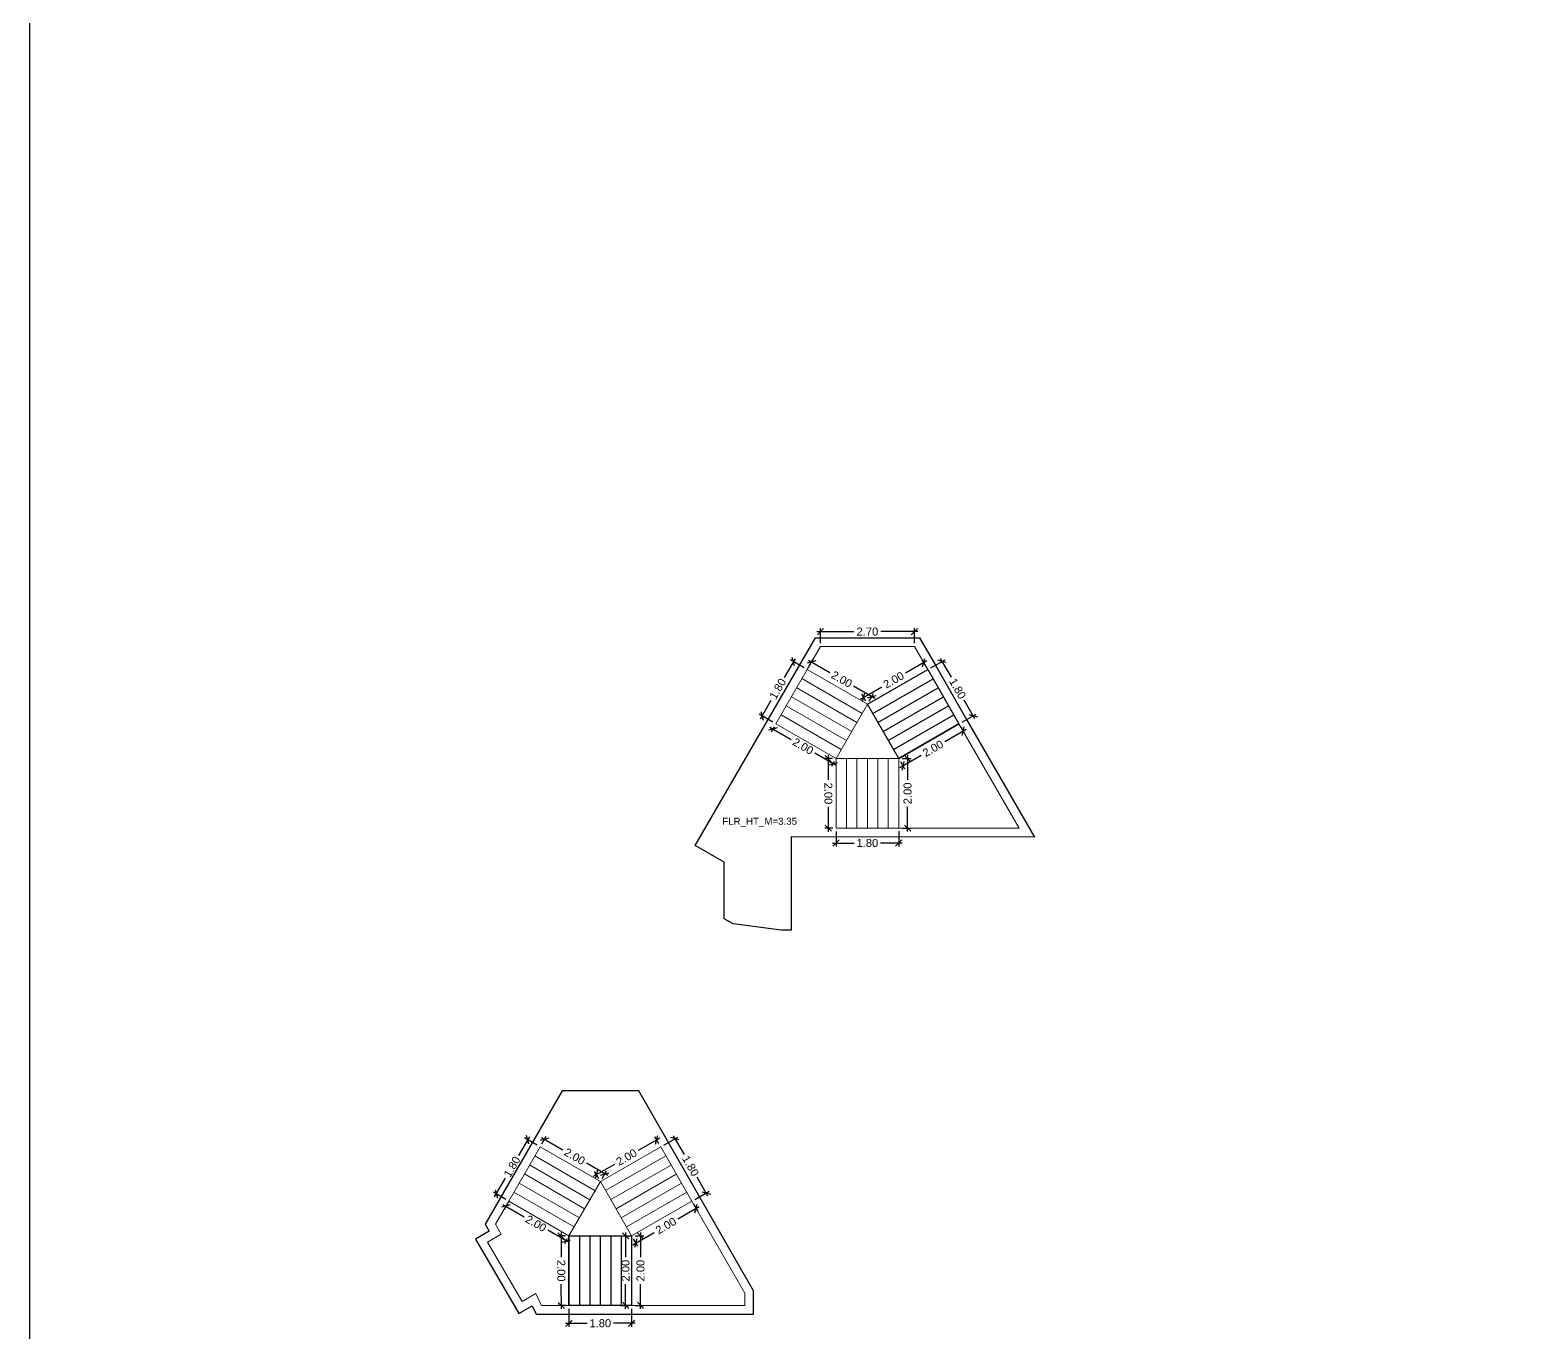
# Model space of a CAD drawing. Header units: metres. Extents: x 256329 to 886268, y -249371 to 355.
# Drawn here: x 281745.88 to 281788.78, y -166.32 to -128.88 of the extents above; entities that cross this region are included whole.
import ezdxf

# ---------------------------------------------------------------- set-up
doc = ezdxf.new("R2010")
doc.units = ezdxf.units.M
doc.header["$MEASUREMENT"] = 0
doc.header["$PDMODE"] = 35
doc.linetypes.add('CONTINOUS', pattern=[0])
doc.layers.get('0').update_dxf_attribs({"lineweight": 18})
doc.layers.get('Defpoints').update_dxf_attribs({"lineweight": 20})
for name, color, linetype, plot in [('BLK_1_FLR_8_STAIR_1', 7, 'Continuous', False), ('BLK_1_FLR_8_STAIR_1_FLIGHT_2', 7, 'Continuous', False), ('BLK_1_FLR_8_STAIR_2', 7, 'Continuous', False), ('BLK_1_FLR_8_STAIR_2_FLIGHT_2', 7, 'Continuous', False)]:
    doc.layers.add(name, color=color, linetype=linetype, plot=plot)
for name, color, linetype, lineweight in [('BLK_1_FLR_8_STAIR_1_FLIGHT_1', 7, 'Continuous', 0), ('BLK_1_FLR_8_STAIR_1_FLIGHT_3', 7, 'Continuous', 0), ('BLK_1_FLR_8_STAIR_1_LANDING_1', 7, 'Continuous', 0), ('BLK_1_FLR_8_STAIR_1_LANDING_2', 7, 'Continuous', 0), ('BLK_1_FLR_8_STAIR_2_FLIGHT_1', 7, 'Continuous', 0), ('BLK_1_FLR_8_STAIR_2_FLIGHT_3', 7, 'Continuous', 0), ('BLK_1_FLR_8_STAIR_2_LANDING_2', 7, 'Continuous', 0)]:
    doc.layers.add(name, color=color, linetype=linetype, lineweight=lineweight)
doc.layers.add('SPA COMMENT', color=7, linetype='Continuous', true_color=0xeb0505)
doc.styles.get("Standard").update_dxf_attribs({"font": 'arial.ttf'})
doc.dimstyles.new('METRIC DIM', dxfattribs={"dimtxt": 0.23, "dimasz": 0.18, "dimexe": 0.1, "dimexo": 0.1, "dimgap": 0.09, "dimtad": 0, "dimzin": 0, "dimdsep": 46, "dimtxsty": 'Standard', "dimblk": 'OBLIQUE', "dimcen": 0, "dimdle": 0.1, "dimclrd": 147, "dimclre": 147, "dimclrt": 7, "dimadec": 0, "dimazin": 0, "dimtfac": 1, "dimtofl": 0, "dimtmove": 0, "dimatfit": 2, "dimfxl": 0.125, "dimtolj": 1, "dimtzin": 0, "dimarcsym": 0})

# ---------------------------------------------------------------- blocks, each defined once
blk = doc.blocks.new('_Oblique')
at = {"color": 0, "linetype": 'ByBlock', "lineweight": -2}
blk.add_line((-0.5, -0.5), (0.5, 0.5), dxfattribs=at)
blk = doc.blocks.new('*D305')
at = {"layer": 'BLK_1_FLR_8_STAIR_1_FLIGHT_2', "color": 147, "lineweight": -2, "transparency": 16777216}
for p, q in [((281761.37652, -165.653682), (281761.376336, -166.165654)), ((281763.17652, -165.654329), (281763.176336, -166.166301)), ((281761.276372, -166.065618), (281761.898872, -166.065841)), ((281763.276372, -166.066337), (281762.653872, -166.066113))]:
    blk.add_line(p, q, dxfattribs=at)
at = {"layer": 'Defpoints', "color": 0, "linetype": 'CONTINOUS', "transparency": 16777216}
for p in [(281761.376556, -165.553682, 0.042641), (281763.176556, -165.554329, 0.042641), (281763.176372, -166.066301)]:
    blk.add_point(p, dxfattribs=at)
at = {"layer": 'BLK_1_FLR_8_STAIR_1_FLIGHT_2', "color": 147, "linetype": 'CONTINOUS', "lineweight": -2, "transparency": 16777216, "xscale": 0.18, "yscale": 0.18, "zscale": 0.18}
for p, rotation in [((281761.376372, -166.065654), 179.979403), ((281763.176372, -166.066301), 359.979403)]:
    blk.add_blockref('_Oblique', p, dxfattribs=dict(at, rotation=rotation))
at = {"layer": 'BLK_1_FLR_8_STAIR_1_FLIGHT_2', "color": 7, "linetype": 'CONTINOUS', "transparency": 16777216, "insert": (281762.276372, -166.065977), "char_height": 0.23, "attachment_point": 5, "rotation": 359.9794033}
blk.add_mtext('\\A1;1.80', dxfattribs=at)
blk = doc.blocks.new('*D306')
at = {"layer": 'BLK_1_FLR_8_STAIR_1_FLIGHT_3', "color": 147, "lineweight": -2, "transparency": 16777216}
for p, q in [((281760.585034, -160.724357), (281761.20096, -161.078501)), ((281760.594433, -160.908629), (281760.721571, -160.687511)), ((281762.493576, -161.821727), (281761.87765, -161.467583)), ((281762.329592, -161.906307), (281762.45673, -161.68519))]:
    blk.add_line(p, q, dxfattribs=at)
at = {"layer": 'Defpoints', "color": 0, "linetype": 'CONTINOUS', "transparency": 16777216}
for p in [(281760.544588, -160.995321, 0.042641), (281762.279746, -161.992999, 0.042641), (281762.406884, -161.771881)]:
    blk.add_point(p, dxfattribs=at)
at = {"layer": 'BLK_1_FLR_8_STAIR_1_FLIGHT_3', "color": 147, "linetype": 'CONTINOUS', "lineweight": -2, "transparency": 16777216, "xscale": 0.18, "yscale": 0.18, "zscale": 0.18}
for p, rotation in [((281760.671725, -160.774203), 150.102044), ((281762.406884, -161.771881), 330.102044)]:
    blk.add_blockref('_Oblique', p, dxfattribs=dict(at, rotation=rotation))
at = {"layer": 'BLK_1_FLR_8_STAIR_1_FLIGHT_3', "color": 7, "linetype": 'CONTINOUS', "transparency": 16777216, "insert": (281761.539305, -161.273042), "char_height": 0.23, "attachment_point": 5, "rotation": 330.1020442}
blk.add_mtext('\\A1;2.00', dxfattribs=at)
blk = doc.blocks.new('*D307')
at = {"layer": 'BLK_1_FLR_8_STAIR_1_FLIGHT_1', "color": 147, "lineweight": -2, "transparency": 16777216}
for p, q in [((281763.985205, -160.746002), (281763.369851, -161.099601)), ((281763.964016, -160.909839), (281763.848678, -160.70912)), ((281762.077703, -161.842103), (281762.693058, -161.488504)), ((281762.229924, -161.906294), (281762.114585, -161.705575))]:
    blk.add_line(p, q, dxfattribs=at)
at = {"layer": 'Defpoints', "color": 0, "linetype": 'CONTINOUS', "transparency": 16777216}
for p in [(281763.898501, -160.795825), (281764.013839, -160.996544, 0.042641), (281762.279746, -161.992999, 0.042641)]:
    blk.add_point(p, dxfattribs=at)
at = {"layer": 'BLK_1_FLR_8_STAIR_1_FLIGHT_1', "color": 147, "linetype": 'CONTINOUS', "lineweight": -2, "transparency": 16777216, "xscale": 0.18, "yscale": 0.18, "zscale": 0.18}
for p, rotation in [((281763.898501, -160.795825), 29.88281300000001), ((281762.164408, -161.79228), 209.882813)]:
    blk.add_blockref('_Oblique', p, dxfattribs=dict(at, rotation=rotation))
at = {"layer": 'BLK_1_FLR_8_STAIR_1_FLIGHT_1', "color": 7, "linetype": 'CONTINOUS', "transparency": 16777216, "insert": (281763.031454, -161.294052), "char_height": 0.23, "attachment_point": 5, "rotation": 29.8828126}
blk.add_mtext('\\A1;2.00', dxfattribs=at)
blk = doc.blocks.new('*D308')
at = {"layer": 'BLK_1_FLR_8_STAIR_1_LANDING_2', "color": 147, "lineweight": -2, "transparency": 16777216}
for p, q in [((281761.148829, -163.454701), (281761.152007, -164.164516)), ((281761.276557, -163.55413), (281761.049278, -163.555147)), ((281761.158678, -165.654898), (281761.155501, -164.945082)), ((281761.285511, -165.554329), (281761.058232, -165.555346))]:
    blk.add_line(p, q, dxfattribs=at)
at = {"layer": 'Defpoints', "color": 0, "linetype": 'CONTINOUS', "transparency": 16777216}
for p in [(281761.376556, -163.553682, 0.042641), (281761.158231, -165.554899), (281761.38551, -165.553881, 0.042641)]:
    blk.add_point(p, dxfattribs=at)
at = {"layer": 'BLK_1_FLR_8_STAIR_1_LANDING_2', "color": 147, "linetype": 'CONTINOUS', "lineweight": -2, "transparency": 16777216, "xscale": 0.18, "yscale": 0.18, "zscale": 0.18}
for p, rotation in [((281761.149277, -163.5547), 90.256477), ((281761.158231, -165.554899), 270.256477)]:
    blk.add_blockref('_Oblique', p, dxfattribs=dict(at, rotation=rotation))
at = {"layer": 'BLK_1_FLR_8_STAIR_1_LANDING_2', "color": 7, "linetype": 'CONTINOUS', "transparency": 16777216, "insert": (281761.153754, -164.554799), "char_height": 0.23, "attachment_point": 5, "rotation": 270.2564771}
blk.add_mtext('\\A1;2.00', dxfattribs=at)
blk = doc.blocks.new('*D309')
at = {"layer": 'BLK_1_FLR_8_STAIR_1_LANDING_2', "color": 147, "lineweight": -2, "transparency": 16777216}
for p, q in [((281759.474625, -162.649295), (281760.089039, -163.003872)), ((281759.594899, -162.640949), (281759.511253, -162.78589)), ((281761.379523, -163.748607), (281760.765109, -163.39403)), ((281761.326573, -163.640294), (281761.242927, -163.785236))]:
    blk.add_line(p, q, dxfattribs=at)
at = {"layer": 'Defpoints', "color": 0, "linetype": 'CONTINOUS', "transparency": 16777216}
for p in [(281759.644883, -162.554337, 0.042641), (281759.561237, -162.699278), (281761.376556, -163.553682, 0.042641)]:
    blk.add_point(p, dxfattribs=at)
at = {"layer": 'BLK_1_FLR_8_STAIR_1_LANDING_2', "color": 147, "linetype": 'CONTINOUS', "lineweight": -2, "transparency": 16777216, "xscale": 0.18, "yscale": 0.18, "zscale": 0.18}
for p, rotation in [((281759.561237, -162.699278), 150.01084), ((281761.292911, -163.698624), 330.01084)]:
    blk.add_blockref('_Oblique', p, dxfattribs=dict(at, rotation=rotation))
at = {"layer": 'BLK_1_FLR_8_STAIR_1_LANDING_2', "color": 7, "linetype": 'CONTINOUS', "transparency": 16777216, "insert": (281760.427074, -163.198951), "char_height": 0.23, "attachment_point": 5, "rotation": 330.0108404}
blk.add_mtext('\\A1;2.00', dxfattribs=at)
blk = doc.blocks.new('*D310')
at = {"layer": 'BLK_1_FLR_8_STAIR_1_LANDING_1', "color": 147, "lineweight": -2, "transparency": 16777216}
for p, q in [((281765.116948, -162.71553), (281764.501593, -163.069129)), ((281764.960471, -162.643931), (281765.080066, -162.852057)), ((281763.209446, -163.811631), (281763.824801, -163.458032)), ((281763.226379, -163.640387), (281763.345974, -163.848513))]:
    blk.add_line(p, q, dxfattribs=at)
at = {"layer": 'Defpoints', "color": 0, "linetype": 'CONTINOUS', "transparency": 16777216}
for p in [(281764.910649, -162.557227, 0.042641), (281765.030243, -162.765353), (281763.176556, -163.553682, 0.042641)]:
    blk.add_point(p, dxfattribs=at)
at = {"layer": 'BLK_1_FLR_8_STAIR_1_LANDING_1', "color": 147, "linetype": 'CONTINOUS', "lineweight": -2, "transparency": 16777216, "xscale": 0.18, "yscale": 0.18, "zscale": 0.18}
for p, rotation in [((281765.030243, -162.765353), 29.88281300000001), ((281763.296151, -163.761808), 209.882813)]:
    blk.add_blockref('_Oblique', p, dxfattribs=dict(at, rotation=rotation))
at = {"layer": 'BLK_1_FLR_8_STAIR_1_LANDING_1', "color": 7, "linetype": 'CONTINOUS', "transparency": 16777216, "insert": (281764.163197, -163.26358), "char_height": 0.23, "attachment_point": 5, "rotation": 29.8828126}
blk.add_mtext('\\A1;2.00', dxfattribs=at)
blk = doc.blocks.new('*D311')
at = {"layer": 'BLK_1_FLR_8_STAIR_1_LANDING_1', "color": 147, "lineweight": -2, "transparency": 16777216}
for p, q in [((281763.432207, -163.453682), (281763.432207, -164.163396)), ((281763.276556, -163.553682), (281763.532207, -163.553682)), ((281763.432207, -165.653682), (281763.432207, -164.943969)), ((281763.276556, -165.553682), (281763.532207, -165.553682))]:
    blk.add_line(p, q, dxfattribs=at)
at = {"layer": 'Defpoints', "color": 0, "linetype": 'CONTINOUS', "transparency": 16777216}
for p in [(281763.176556, -163.553682, 0.042641), (281763.176556, -165.553682, 0.042641), (281763.432207, -165.553682)]:
    blk.add_point(p, dxfattribs=at)
at = {"layer": 'BLK_1_FLR_8_STAIR_1_LANDING_1', "color": 147, "linetype": 'CONTINOUS', "lineweight": -2, "transparency": 16777216, "xscale": 0.18, "yscale": 0.18, "zscale": 0.18}
for p, rotation in [((281763.432207, -163.553682), 90), ((281763.432207, -165.553682), 270)]:
    blk.add_blockref('_Oblique', p, dxfattribs=dict(at, rotation=rotation))
at = {"layer": 'BLK_1_FLR_8_STAIR_1_LANDING_1', "color": 7, "linetype": 'CONTINOUS', "transparency": 16777216, "insert": (281763.432207, -164.553682), "char_height": 0.23, "attachment_point": 5, "rotation": 90}
blk.add_mtext('\\A1;2.00', dxfattribs=at)
blk = doc.blocks.new('*D312')
at = {"layer": 'BLK_1_FLR_8_STAIR_1_FLIGHT_3', "color": 147, "lineweight": -2, "transparency": 16777216}
for p, q in [((281760.238642, -160.703303), (281759.927494, -161.242462)), ((281760.457976, -160.945337), (281760.102046, -160.739931)), ((281759.23897, -162.435543), (281759.550118, -161.896383)), ((281759.558271, -162.504353), (281759.202341, -162.298947))]:
    blk.add_line(p, q, dxfattribs=at)
at = {"layer": 'Defpoints', "color": 0, "linetype": 'CONTINOUS', "transparency": 16777216}
for p in [(281760.544588, -160.995321, 0.042641), (281759.288953, -162.348931), (281759.644883, -162.554337, 0.042641)]:
    blk.add_point(p, dxfattribs=at)
at = {"layer": 'BLK_1_FLR_8_STAIR_1_FLIGHT_3', "color": 147, "linetype": 'CONTINOUS', "lineweight": -2, "transparency": 16777216, "xscale": 0.18, "yscale": 0.18, "zscale": 0.18}
for p, rotation in [((281760.188658, -160.789915), 60.01084000000001), ((281759.288953, -162.348931), 240.01084)]:
    blk.add_blockref('_Oblique', p, dxfattribs=dict(at, rotation=rotation))
at = {"layer": 'BLK_1_FLR_8_STAIR_1_FLIGHT_3', "color": 7, "linetype": 'CONTINOUS', "transparency": 16777216, "insert": (281759.738806, -161.569423), "char_height": 0.23, "attachment_point": 5, "rotation": 60.0108404}
blk.add_mtext('\\A1;1.80', dxfattribs=at)
blk = doc.blocks.new('*D313')
at = {"layer": 'BLK_1_FLR_8_STAIR_1_FLIGHT_1', "color": 147, "lineweight": -2, "transparency": 16777216}
for p, q in [((281764.100544, -160.946721), (281764.509667, -160.711628)), ((281764.37314, -160.674746), (281764.683286, -161.214482)), ((281765.369595, -162.408838), (281765.059448, -161.869102)), ((281764.997353, -162.507404), (281765.406477, -162.272311))]:
    blk.add_line(p, q, dxfattribs=at)
at = {"layer": 'Defpoints', "color": 0, "linetype": 'CONTINOUS', "transparency": 16777216}
for p in [(281764.013839, -160.996544, 0.042641), (281764.910649, -162.557227, 0.042641), (281765.319772, -162.322134)]:
    blk.add_point(p, dxfattribs=at)
at = {"layer": 'BLK_1_FLR_8_STAIR_1_FLIGHT_1', "color": 147, "linetype": 'CONTINOUS', "lineweight": -2, "transparency": 16777216, "xscale": 0.18, "yscale": 0.18, "zscale": 0.18}
for p, rotation in [((281764.422962, -160.76145), 119.882813), ((281765.319772, -162.322134), 299.882813)]:
    blk.add_blockref('_Oblique', p, dxfattribs=dict(at, rotation=rotation))
at = {"layer": 'BLK_1_FLR_8_STAIR_1_FLIGHT_1', "color": 7, "linetype": 'CONTINOUS', "transparency": 16777216, "insert": (281764.871367, -161.541792), "char_height": 0.23, "attachment_point": 5, "rotation": 299.8828126}
blk.add_mtext('\\A1;1.80', dxfattribs=at)
blk = doc.blocks.new('*D314')
at = {"layer": 'BLK_1_FLR_8_STAIR_2_FLIGHT_2', "color": 147, "lineweight": -2, "transparency": 16777216}
for p, q in [((281771.778979, -147.224244), (281772.188102, -146.989151)), ((281772.051575, -146.952269), (281772.361722, -147.492006)), ((281773.04803, -148.686362), (281772.737884, -148.146626)), ((281772.675789, -148.784928), (281773.084912, -148.549835))]:
    blk.add_line(p, q, dxfattribs=at)
at = {"layer": 'Defpoints', "color": 0, "linetype": 'CONTINOUS', "transparency": 16777216}
for p in [(281771.692274, -147.274067, 0.042641), (281772.589084, -148.83475, 0.042641), (281772.998207, -148.599657)]:
    blk.add_point(p, dxfattribs=at)
at = {"layer": 'BLK_1_FLR_8_STAIR_2_FLIGHT_2', "color": 147, "linetype": 'CONTINOUS', "lineweight": -2, "transparency": 16777216, "xscale": 0.18, "yscale": 0.18, "zscale": 0.18}
for p, rotation in [((281772.101398, -147.038974), 119.882813), ((281772.998207, -148.599657), 299.882813)]:
    blk.add_blockref('_Oblique', p, dxfattribs=dict(at, rotation=rotation))
at = {"layer": 'BLK_1_FLR_8_STAIR_2_FLIGHT_2', "color": 7, "linetype": 'CONTINOUS', "transparency": 16777216, "insert": (281772.549803, -147.819316), "char_height": 0.23, "attachment_point": 5, "rotation": 299.8828126}
blk.add_mtext('\\A1;1.80', dxfattribs=at)
blk = doc.blocks.new('*D315')
at = {"layer": 'BLK_1_FLR_8_STAIR_1_LANDING_1', "color": 147, "lineweight": -2, "transparency": 16777216}
for p, q in [((281768.263469, -147.001881), (281768.879395, -147.356025)), ((281768.272869, -147.186153), (281768.400006, -146.965035)), ((281770.172011, -148.09925), (281769.556085, -147.745107)), ((281770.008027, -148.183831), (281770.135165, -147.962713))]:
    blk.add_line(p, q, dxfattribs=at)
at = {"layer": 'Defpoints', "color": 0, "linetype": 'CONTINOUS', "transparency": 16777216}
for p in [(281768.223023, -147.272844, 0.042641), (281769.958182, -148.270523, 0.042641), (281770.08532, -148.049405)]:
    blk.add_point(p, dxfattribs=at)
at = {"layer": 'BLK_1_FLR_8_STAIR_1_LANDING_1', "color": 147, "linetype": 'CONTINOUS', "lineweight": -2, "transparency": 16777216, "xscale": 0.18, "yscale": 0.18, "zscale": 0.18}
for p, rotation in [((281768.350161, -147.051727), 150.102044), ((281770.08532, -148.049405), 330.102044)]:
    blk.add_blockref('_Oblique', p, dxfattribs=dict(at, rotation=rotation))
at = {"layer": 'BLK_1_FLR_8_STAIR_1_LANDING_1', "color": 7, "linetype": 'CONTINOUS', "transparency": 16777216, "insert": (281769.21774, -147.550566), "char_height": 0.23, "attachment_point": 5, "rotation": 330.1020442}
blk.add_mtext('\\A1;2.00', dxfattribs=at)
blk = doc.blocks.new('*D316')
at = {"layer": 'BLK_1_FLR_8_STAIR_2_FLIGHT_2', "color": 147, "lineweight": -2, "transparency": 16777216}
for p, q in [((281771.663641, -147.023526), (281771.048286, -147.377124)), ((281771.642452, -147.187363), (281771.527113, -146.986644)), ((281769.756139, -148.119626), (281770.371493, -147.766028)), ((281769.908359, -148.183818), (281769.793021, -147.983099))]:
    blk.add_line(p, q, dxfattribs=at)
at = {"layer": 'Defpoints', "color": 0, "linetype": 'CONTINOUS', "transparency": 16777216}
for p in [(281771.576936, -147.073348), (281771.692274, -147.274067, 0.042641), (281769.958182, -148.270523, 0.042641)]:
    blk.add_point(p, dxfattribs=at)
at = {"layer": 'BLK_1_FLR_8_STAIR_2_FLIGHT_2', "color": 147, "linetype": 'CONTINOUS', "lineweight": -2, "transparency": 16777216, "xscale": 0.18, "yscale": 0.18, "zscale": 0.18}
for p, rotation in [((281771.576936, -147.073348), 29.88281300000001), ((281769.842843, -148.069804), 209.882813)]:
    blk.add_blockref('_Oblique', p, dxfattribs=dict(at, rotation=rotation))
at = {"layer": 'BLK_1_FLR_8_STAIR_2_FLIGHT_2', "color": 7, "linetype": 'CONTINOUS', "transparency": 16777216, "insert": (281770.70989, -147.571576), "char_height": 0.23, "attachment_point": 5, "rotation": 29.8828126}
blk.add_mtext('\\A1;2.00', dxfattribs=at)
blk = doc.blocks.new('*D317')
at = {"layer": 'BLK_1_FLR_8_STAIR_2_FLIGHT_3', "color": 147, "lineweight": -2, "transparency": 16777216}
for p, q in [((281768.954993, -149.831653), (281768.727713, -149.832671)), ((281768.827265, -149.732224), (281768.830442, -150.44204)), ((281768.837114, -151.932421), (281768.833936, -151.222605)), ((281768.963946, -151.831852), (281768.736667, -151.83287))]:
    blk.add_line(p, q, dxfattribs=at)
at = {"layer": 'Defpoints', "color": 0, "linetype": 'CONTINOUS', "transparency": 16777216}
for p in [(281769.054992, -149.831206, 0.042641), (281768.836666, -151.832422), (281769.063945, -151.831405, 0.042641)]:
    blk.add_point(p, dxfattribs=at)
at = {"layer": 'BLK_1_FLR_8_STAIR_2_FLIGHT_3', "color": 147, "linetype": 'CONTINOUS', "lineweight": -2, "transparency": 16777216, "xscale": 0.18, "yscale": 0.18, "zscale": 0.18}
for p, rotation in [((281768.827712, -149.832223), 90.256477), ((281768.836666, -151.832422), 270.256477)]:
    blk.add_blockref('_Oblique', p, dxfattribs=dict(at, rotation=rotation))
at = {"layer": 'BLK_1_FLR_8_STAIR_2_FLIGHT_3', "color": 7, "linetype": 'CONTINOUS', "transparency": 16777216, "insert": (281768.832189, -150.832323), "char_height": 0.23, "attachment_point": 5, "rotation": 270.2564771}
blk.add_mtext('\\A1;2.00', dxfattribs=at)
blk = doc.blocks.new('*D318')
at = {"layer": 'BLK_1_FLR_8_STAIR_2_FLIGHT_1', "color": 147, "lineweight": -2, "transparency": 16777216}
for p, q in [((281767.15306, -148.926818), (281767.767474, -149.281395)), ((281767.273334, -148.918472), (281767.189689, -149.063414)), ((281769.057958, -150.026131), (281768.443544, -149.671554)), ((281769.005008, -149.917818), (281768.921362, -150.062759))]:
    blk.add_line(p, q, dxfattribs=at)
at = {"layer": 'Defpoints', "color": 0, "linetype": 'CONTINOUS', "transparency": 16777216}
for p in [(281767.323318, -148.83186, 0.042641), (281767.239672, -148.976802), (281769.054992, -149.831206, 0.042641)]:
    blk.add_point(p, dxfattribs=at)
at = {"layer": 'BLK_1_FLR_8_STAIR_2_FLIGHT_1', "color": 147, "linetype": 'CONTINOUS', "lineweight": -2, "transparency": 16777216, "xscale": 0.18, "yscale": 0.18, "zscale": 0.18}
for p, rotation in [((281767.239672, -148.976802), 150.01084), ((281768.971346, -149.976147), 330.01084)]:
    blk.add_blockref('_Oblique', p, dxfattribs=dict(at, rotation=rotation))
at = {"layer": 'BLK_1_FLR_8_STAIR_2_FLIGHT_1', "color": 7, "linetype": 'CONTINOUS', "transparency": 16777216, "insert": (281768.105509, -149.476475), "char_height": 0.23, "attachment_point": 5, "rotation": 330.0108404}
blk.add_mtext('\\A1;2.00', dxfattribs=at)
blk = doc.blocks.new('*D319')
at = {"layer": 'BLK_1_FLR_8_STAIR_2_LANDING_2', "color": 147, "lineweight": -2, "transparency": 16777216}
for p, q in [((281772.795383, -148.993053), (281772.180029, -149.346652)), ((281772.638907, -148.921455), (281772.758501, -149.129581)), ((281770.887882, -150.089154), (281771.503236, -149.735555)), ((281770.904814, -149.91791), (281771.024409, -150.126036))]:
    blk.add_line(p, q, dxfattribs=at)
at = {"layer": 'Defpoints', "color": 0, "linetype": 'CONTINOUS', "transparency": 16777216}
for p in [(281772.589084, -148.83475, 0.042641), (281772.708679, -149.042876), (281770.854992, -149.831206, 0.042641)]:
    blk.add_point(p, dxfattribs=at)
at = {"layer": 'BLK_1_FLR_8_STAIR_2_LANDING_2', "color": 147, "linetype": 'CONTINOUS', "lineweight": -2, "transparency": 16777216, "xscale": 0.18, "yscale": 0.18, "zscale": 0.18}
for p, rotation in [((281772.708679, -149.042876), 29.88281300000001), ((281770.974586, -150.039332), 209.882813)]:
    blk.add_blockref('_Oblique', p, dxfattribs=dict(at, rotation=rotation))
at = {"layer": 'BLK_1_FLR_8_STAIR_2_LANDING_2', "color": 7, "linetype": 'CONTINOUS', "transparency": 16777216, "insert": (281771.841632, -149.541104), "char_height": 0.23, "attachment_point": 5, "rotation": 29.8828126}
blk.add_mtext('\\A1;2.00', dxfattribs=at)
blk = doc.blocks.new('*D320')
at = {"layer": 'BLK_1_FLR_8_STAIR_2_LANDING_2', "color": 147, "lineweight": -2, "transparency": 16777216}
for p, q in [((281770.954992, -149.831206), (281771.210642, -149.831206)), ((281771.110642, -149.731206), (281771.110642, -150.440919)), ((281771.110642, -151.931206), (281771.110642, -151.221492)), ((281770.954992, -151.831206), (281771.210642, -151.831206))]:
    blk.add_line(p, q, dxfattribs=at)
at = {"layer": 'Defpoints', "color": 0, "linetype": 'CONTINOUS', "transparency": 16777216}
for p in [(281770.854992, -149.831206, 0.042641), (281770.854992, -151.831206, 0.042641), (281771.110642, -151.831206)]:
    blk.add_point(p, dxfattribs=at)
at = {"layer": 'BLK_1_FLR_8_STAIR_2_LANDING_2', "color": 147, "linetype": 'CONTINOUS', "lineweight": -2, "transparency": 16777216, "xscale": 0.18, "yscale": 0.18, "zscale": 0.18}
for p, rotation in [((281771.110642, -149.831206), 90), ((281771.110642, -151.831206), 270)]:
    blk.add_blockref('_Oblique', p, dxfattribs=dict(at, rotation=rotation))
at = {"layer": 'BLK_1_FLR_8_STAIR_2_LANDING_2', "color": 7, "linetype": 'CONTINOUS', "transparency": 16777216, "insert": (281771.110642, -150.831206), "char_height": 0.23, "attachment_point": 5, "rotation": 90}
blk.add_mtext('\\A1;2.00', dxfattribs=at)
blk = doc.blocks.new('*D321')
at = {"layer": 'BLK_1_FLR_8_STAIR_2_FLIGHT_1', "color": 147, "lineweight": -2, "transparency": 16777216}
for p, q in [((281767.8775, -146.957986), (281767.566352, -147.497146)), ((281768.136411, -147.222861), (281767.740904, -146.994615)), ((281766.877828, -148.690226), (281767.188976, -148.151066)), ((281767.236706, -148.781877), (281766.841199, -148.553631))]:
    blk.add_line(p, q, dxfattribs=at)
at = {"layer": 'Defpoints', "color": 0, "linetype": 'CONTINOUS', "transparency": 16777216}
for p in [(281768.223023, -147.272844, 0.042641), (281766.927811, -148.603614), (281767.323318, -148.83186, 0.042641)]:
    blk.add_point(p, dxfattribs=at)
at = {"layer": 'BLK_1_FLR_8_STAIR_2_FLIGHT_1', "color": 147, "linetype": 'CONTINOUS', "lineweight": -2, "transparency": 16777216, "xscale": 0.18, "yscale": 0.18, "zscale": 0.18}
for p, rotation in [((281767.827516, -147.044598), 60.01084000000001), ((281766.927811, -148.603614), 240.01084)]:
    blk.add_blockref('_Oblique', p, dxfattribs=dict(at, rotation=rotation))
at = {"layer": 'BLK_1_FLR_8_STAIR_2_FLIGHT_1', "color": 7, "linetype": 'CONTINOUS', "transparency": 16777216, "insert": (281767.377664, -147.824106), "char_height": 0.23, "attachment_point": 5, "rotation": 60.0108404}
blk.add_mtext('\\A1;1.80', dxfattribs=at)
blk = doc.blocks.new('*D322')
at = {"layer": 'BLK_1_FLR_8_STAIR_2_FLIGHT_3', "color": 147, "lineweight": -2, "transparency": 16777216}
for p, q in [((281768.954992, -152.258384), (281769.577492, -152.258384)), ((281769.054992, -151.931206), (281769.054992, -152.358384)), ((281770.954992, -152.258384), (281770.332492, -152.258384)), ((281770.854992, -151.917407), (281770.854992, -152.358384))]:
    blk.add_line(p, q, dxfattribs=at)
at = {"layer": 'Defpoints', "color": 0, "linetype": 'CONTINOUS', "transparency": 16777216}
for p in [(281769.054992, -151.831206, 0.042641), (281770.854992, -151.817407, 0.042641), (281770.854992, -152.258384)]:
    blk.add_point(p, dxfattribs=at)
at = {"layer": 'BLK_1_FLR_8_STAIR_2_FLIGHT_3', "color": 147, "linetype": 'CONTINOUS', "lineweight": -2, "transparency": 16777216, "xscale": 0.18, "yscale": 0.18, "zscale": 0.18, "rotation": 180}
blk.add_blockref('_Oblique', (281769.054992, -152.258384), dxfattribs=at)
at = {"layer": 'BLK_1_FLR_8_STAIR_2_FLIGHT_3', "color": 147, "linetype": 'CONTINOUS', "lineweight": -2, "transparency": 16777216, "xscale": 0.18, "yscale": 0.18, "zscale": 0.18}
blk.add_blockref('_Oblique', (281770.854992, -152.258384), dxfattribs=at)
at = {"layer": 'BLK_1_FLR_8_STAIR_2_FLIGHT_3', "color": 7, "linetype": 'CONTINOUS', "transparency": 16777216, "insert": (281769.954992, -152.258384), "char_height": 0.23, "attachment_point": 5}
blk.add_mtext('\\A1;1.80', dxfattribs=at)
blk = doc.blocks.new('*D323')
at = {"layer": 'BLK_1_FLR_8_STAIR_1_LANDING_1', "color": 147, "lineweight": -2, "transparency": 16777216}
for p, q in [((281768.506341, -146.180414), (281769.565525, -146.180414)), ((281768.606341, -146.50963), (281768.606341, -146.080414)), ((281771.405281, -146.180414), (281770.346098, -146.180414)), ((281771.305281, -146.510293), (281771.305281, -146.080414))]:
    blk.add_line(p, q, dxfattribs=at)
at = {"layer": 'Defpoints', "color": 0, "linetype": 'CONTINOUS', "transparency": 16777216}
for p in [(281771.305281, -146.180414), (281768.606341, -146.60963, 0.042641), (281771.305281, -146.610293, 0.042641)]:
    blk.add_point(p, dxfattribs=at)
at = {"layer": 'BLK_1_FLR_8_STAIR_1_LANDING_1', "color": 147, "linetype": 'CONTINOUS', "lineweight": -2, "transparency": 16777216, "xscale": 0.18, "yscale": 0.18, "zscale": 0.18, "rotation": 180}
blk.add_blockref('_Oblique', (281768.606341, -146.180414), dxfattribs=at)
at = {"layer": 'BLK_1_FLR_8_STAIR_1_LANDING_1', "color": 147, "linetype": 'CONTINOUS', "lineweight": -2, "transparency": 16777216, "xscale": 0.18, "yscale": 0.18, "zscale": 0.18}
blk.add_blockref('_Oblique', (281771.305281, -146.180414), dxfattribs=at)
at = {"layer": 'BLK_1_FLR_8_STAIR_1_LANDING_1', "color": 7, "linetype": 'CONTINOUS', "transparency": 16777216, "insert": (281769.955811, -146.180414), "char_height": 0.23, "attachment_point": 5}
blk.add_mtext('\\A1;2.70', dxfattribs=at)
blk = doc.blocks.new('*D326')
at = {"layer": 'BLK_1_FLR_8_STAIR_1_FLIGHT_2', "color": 147, "lineweight": -2, "transparency": 16777216}
for p, q in [((281763.003116, -163.453682), (281763.003116, -164.163396)), ((281762.847465, -163.553682), (281763.103116, -163.553682)), ((281763.003116, -165.653682), (281763.003116, -164.943969)), ((281762.847465, -165.553682), (281763.103116, -165.553682))]:
    blk.add_line(p, q, dxfattribs=at)
at = {"layer": 'Defpoints', "color": 0, "linetype": 'CONTINOUS', "transparency": 16777216}
for p in [(281762.747465, -163.553682, 0.042641), (281762.747465, -165.553682, 0.042641), (281763.003116, -165.553682)]:
    blk.add_point(p, dxfattribs=at)
at = {"layer": 'BLK_1_FLR_8_STAIR_1_FLIGHT_2', "color": 147, "linetype": 'CONTINOUS', "lineweight": -2, "transparency": 16777216, "xscale": 0.18, "yscale": 0.18, "zscale": 0.18}
for p, rotation in [((281763.003116, -163.553682), 90), ((281763.003116, -165.553682), 270)]:
    blk.add_blockref('_Oblique', p, dxfattribs=dict(at, rotation=rotation))
at = {"layer": 'BLK_1_FLR_8_STAIR_1_FLIGHT_2', "color": 7, "linetype": 'CONTINOUS', "transparency": 16777216, "insert": (281763.003116, -164.553682), "char_height": 0.23, "attachment_point": 5, "rotation": 90}
blk.add_mtext('\\A1;2.00', dxfattribs=at)

msp = doc.modelspace()

# ---------------------------------------------------------------- linework, layer by layer
at = {"layer": 'BLK_1_FLR_8_STAIR_1', "color": 7, "linetype": 'CONTINOUS'}
msp.add_lwpolyline([(281763.382087, -159.388691), (281761.179295, -159.388691), (281758.967732, -163.220904), (281759.080863, -163.416704), (281758.692338, -163.646465), (281759.93803, -165.784646), (281760.313904, -165.568256), (281760.433637, -165.806962), (281766.68538, -165.808526), (281766.685547, -165.137574)], close=True, dxfattribs=at)
at = {"layer": 'BLK_1_FLR_8_STAIR_1_FLIGHT_1', "color": 3, "linetype": 'CONTINOUS'}
for p, q in [((281762.279746, -161.992999), (281764.013839, -160.996544)), ((281762.429215, -162.253113), (281764.163307, -161.256657)), ((281762.578683, -162.513227), (281764.312776, -161.516771)), ((281762.728151, -162.773341), (281764.462244, -161.776885)), ((281762.87762, -163.033454), (281764.611712, -162.036999)), ((281763.027088, -163.293568), (281764.76118, -162.297113)), ((281763.176556, -163.553682), (281764.910649, -162.557227))]:
    msp.add_line(p, q, dxfattribs=at)
at = {"layer": 'BLK_1_FLR_8_STAIR_1_FLIGHT_1', "color": 7, "linetype": 'CONTINOUS'}
msp.add_lwpolyline([(281764.013839, -160.996544), (281764.910649, -162.557227), (281763.176556, -163.553682), (281762.279746, -161.992999), (281764.013839, -160.996544)], dxfattribs=at)
at = {"layer": 'BLK_1_FLR_8_STAIR_1_FLIGHT_2', "color": 3, "linetype": 'CONTINOUS'}
for p, q in [((281761.376556, -163.553682), (281761.376556, -165.553682)), ((281761.676556, -163.553682), (281761.676556, -165.553682)), ((281761.976556, -163.553682), (281761.976556, -165.553682)), ((281762.276556, -163.553682), (281762.276556, -165.553682)), ((281762.576556, -163.553682), (281762.576556, -165.553682)), ((281762.876556, -163.553682), (281762.876556, -165.553682)), ((281763.176556, -163.553682), (281763.176556, -165.553682))]:
    msp.add_line(p, q, dxfattribs=at)
at = {"layer": 'BLK_1_FLR_8_STAIR_1_FLIGHT_2', "color": 7, "linetype": 'CONTINOUS'}
msp.add_lwpolyline([(281761.376556, -163.553682), (281763.176556, -163.553682), (281763.176556, -165.553682), (281761.376556, -165.553682)], close=True, dxfattribs=at)
at = {"layer": 'BLK_1_FLR_8_STAIR_1_FLIGHT_3', "color": 3, "linetype": 'CONTINOUS'}
for p, q in [((281762.12631, -162.254502), (281760.394637, -161.255157)), ((281762.279746, -161.992999), (281760.544588, -160.995321)), ((281761.97636, -162.514338), (281760.244686, -161.514993)), ((281761.676458, -163.03401), (281759.944784, -162.034665)), ((281761.826409, -162.774174), (281760.094735, -161.774829)), ((281761.376556, -163.553682), (281759.644883, -162.554337)), ((281761.526507, -163.293846), (281759.794833, -162.294501))]:
    msp.add_line(p, q, dxfattribs=at)
at = {"layer": 'BLK_1_FLR_8_STAIR_1_FLIGHT_3', "ltscale": 0.05}
msp.add_lwpolyline([(281762.279746, -161.992999), (281761.376556, -163.553682), (281759.644883, -162.554337), (281760.544588, -160.995321), (281762.279746, -161.992999)], dxfattribs=at)
at = {"layer": 'BLK_1_FLR_8_STAIR_1_LANDING_1', "color": 7, "linetype": 'CONTINOUS', "elevation": 0.042641}
msp.add_lwpolyline([(281768.606341, -146.60963), (281771.305281, -146.610293), (281771.692274, -147.274067), (281769.958182, -148.270523), (281768.223023, -147.272844), (281768.606341, -146.60963)], dxfattribs=at)
at = {"layer": 'BLK_1_FLR_8_STAIR_1_LANDING_1', "color": 7, "linetype": 'CONTINOUS'}
msp.add_lwpolyline([(281763.176556, -163.553682), (281764.910649, -162.557227), (281766.432212, -165.205144), (281766.432124, -165.555144), (281763.176556, -165.553682), (281763.176556, -163.553682)], dxfattribs=at)
at = {"layer": 'BLK_1_FLR_8_STAIR_1_LANDING_2', "color": 7, "linetype": 'CONTINOUS'}
msp.add_lwpolyline([(281761.376556, -163.553682), (281761.376556, -165.553682), (281760.589994, -165.553682), (281760.42004, -165.214854), (281760.031218, -165.441379), (281759.03791, -163.736404), (281759.425658, -163.507102), (281759.260252, -163.220828), (281759.644883, -162.554337), (281761.375343, -163.555779)], dxfattribs=at)
at = {"layer": 'BLK_1_FLR_8_STAIR_2', "color": 7, "linetype": 'CONTINOUS', "elevation": 0.042641}
msp.add_lwpolyline([(281768.460145, -146.356275), (281771.45084, -146.35701), (281771.911517, -147.147166), (281772.808586, -148.708301), (281774.759396, -152.086188), (281767.766994, -152.083161), (281767.766324, -154.759753), (281767.477032, -154.759681), (281766.091849, -154.582116), (281765.838517, -154.435905), (281765.838829, -152.812964), (281765.007864, -152.332753)], close=True, dxfattribs=at)
at = {"layer": 'BLK_1_FLR_8_STAIR_2_FLIGHT_1', "color": 3, "linetype": 'CONTINOUS'}
for p, q in [((281769.804746, -148.532026, 0.042641), (281768.073072, -147.53268, 0.042641)), ((281769.958182, -148.270523, 0.042641), (281768.223023, -147.272844, 0.042641)), ((281769.654795, -148.791862, 0.042641), (281767.923121, -147.792516, 0.042641)), ((281769.354893, -149.311534, 0.042641), (281767.62322, -148.312188, 0.042641)), ((281769.504844, -149.051698, 0.042641), (281767.77317, -148.052352, 0.042641)), ((281769.054992, -149.831206, 0.042641), (281767.323318, -148.83186, 0.042641)), ((281769.204942, -149.57137, 0.042641), (281767.473269, -148.572024, 0.042641))]:
    msp.add_line(p, q, dxfattribs=at)
at = {"layer": 'BLK_1_FLR_8_STAIR_2_FLIGHT_1', "ltscale": 0.05, "elevation": 0.042641}
msp.add_lwpolyline([(281769.958182, -148.270523), (281769.054992, -149.831206), (281767.323318, -148.83186), (281768.223023, -147.272844), (281769.958182, -148.270523)], dxfattribs=at)
at = {"layer": 'BLK_1_FLR_8_STAIR_2_FLIGHT_2', "color": 3, "linetype": 'CONTINOUS'}
for p, q in [((281769.958182, -148.270523, 0.042641), (281771.692274, -147.274067, 0.042641)), ((281770.10765, -148.530636, 0.042641), (281771.841743, -147.534181, 0.042641)), ((281770.257118, -148.79075, 0.042641), (281771.991211, -147.794295, 0.042641)), ((281770.406587, -149.050864, 0.042641), (281772.140679, -148.054409, 0.042641)), ((281770.556055, -149.310978, 0.042641), (281772.290147, -148.314523, 0.042641)), ((281770.705523, -149.571092, 0.042641), (281772.439616, -148.574637, 0.042641)), ((281770.854992, -149.831206, 0.042641), (281772.589084, -148.83475, 0.042641))]:
    msp.add_line(p, q, dxfattribs=at)
at = {"layer": 'BLK_1_FLR_8_STAIR_2_FLIGHT_2', "color": 7, "linetype": 'CONTINOUS', "elevation": 0.042641}
msp.add_lwpolyline([(281771.692274, -147.274067), (281772.589084, -148.83475), (281770.854992, -149.831206), (281769.958182, -148.270523), (281771.692274, -147.274067)], dxfattribs=at)
at = {"layer": 'BLK_1_FLR_8_STAIR_2_FLIGHT_3', "color": 3, "linetype": 'CONTINOUS'}
for p, q in [((281769.054992, -149.831206, 0.042641), (281769.054992, -151.831206, 0.042641)), ((281769.354992, -149.831206, 0.042641), (281769.354992, -151.831206, 0.042641)), ((281769.654992, -149.831206, 0.042641), (281769.654992, -151.831206, 0.042641)), ((281769.954992, -149.831206, 0.042641), (281769.954992, -151.831206, 0.042641)), ((281770.254992, -149.831206, 0.042641), (281770.254992, -151.831206, 0.042641)), ((281770.554992, -149.831206, 0.042641), (281770.554992, -151.831206, 0.042641)), ((281770.854992, -149.831206, 0.042641), (281770.854992, -151.831206, 0.042641))]:
    msp.add_line(p, q, dxfattribs=at)
at = {"layer": 'BLK_1_FLR_8_STAIR_2_FLIGHT_3', "color": 7, "linetype": 'CONTINOUS', "elevation": 0.042641}
msp.add_lwpolyline([(281769.054992, -149.831206), (281770.854992, -149.831206), (281770.854992, -151.831206), (281769.054992, -151.831206)], close=True, dxfattribs=at)
at = {"layer": 'BLK_1_FLR_8_STAIR_2_LANDING_2', "ltscale": 0.05, "elevation": 0.042641}
msp.add_lwpolyline([(281770.854992, -149.831206), (281772.589084, -148.83475), (281774.320026, -151.831929), (281770.854992, -151.831929), (281770.854992, -149.831206)], dxfattribs=at)
at = {"layer": 'SPA COMMENT'}
msp.add_lwpolyline([(281860.317546, -923.441005), (281745.876506, -923.441005), (281745.876506, 21.834427), (281860.317546, 21.834427)], close=True, dxfattribs=at)

# ---------------------------------------------------------------- texts
at = {"layer": 'BLK_1_FLR_8_STAIR_2', "color": 7, "linetype": 'CONTINOUS', "insert": (281765.782832, -151.533205), "char_height": 0.2, "attachment_point": 1}
msp.add_mtext_dynamic_manual_height_columns('FLR_HT_M=3.35', width=2.272281, gutter_width=0.405, heights=[0.300679], dxfattribs=at)

# ---------------------------------------------------------------- dimensions: what is measured, and where the dimension line sits
at = {"layer": 'BLK_1_FLR_8_STAIR_1_FLIGHT_1', "color": 2, "linetype": 'CONTINOUS'}
dim = msp.add_aligned_dim(p1=(281762.279746, -161.992999), p2=(281764.013839, -160.996544), distance=0.231497, dimstyle='METRIC DIM', override={"dimfxl": 0.18}, dxfattribs=at)
dim.commit()
dim.dimension.update_dxf_attribs({"geometry": '*D307', "text_midpoint": (281763.031454, -161.294052, -0.042641)})
at = {"layer": 'BLK_1_FLR_8_STAIR_1_FLIGHT_1', "color": 1, "linetype": 'CONTINOUS'}
dim = msp.add_aligned_dim(p1=(281764.013839, -160.996544), p2=(281764.910649, -162.557227), distance=0.471858, dimstyle='METRIC DIM', override={"dimfxl": 0.18}, dxfattribs=at)
dim.commit()
dim.dimension.update_dxf_attribs({"geometry": '*D313', "text_midpoint": (281764.871367, -161.541792, -0.042641)})
at = {"layer": 'BLK_1_FLR_8_STAIR_1_FLIGHT_2', "color": 2, "linetype": 'CONTINOUS'}
dim = msp.add_aligned_dim(p1=(281762.747465, -163.553682), p2=(281762.747465, -165.553682), distance=0.255651, dimstyle='METRIC DIM', override={"dimfxl": 0.18}, dxfattribs=at)
dim.commit()
dim.dimension.update_dxf_attribs({"geometry": '*D326', "text_midpoint": (281763.003116, -164.553682, -0.042641)})
at = {"layer": 'BLK_1_FLR_8_STAIR_1_FLIGHT_2', "color": 1, "linetype": 'CONTINOUS'}
dim = msp.add_aligned_dim(p1=(281761.376556, -165.553682), p2=(281763.176556, -165.554329), distance=-0.511972, dimstyle='METRIC DIM', override={"dimfxl": 0.18}, dxfattribs=at)
dim.commit()
dim.dimension.update_dxf_attribs({"geometry": '*D305', "text_midpoint": (281762.276372, -166.065977, -0.042641)})
at = {"layer": 'BLK_1_FLR_8_STAIR_1_FLIGHT_3', "color": 1, "linetype": 'CONTINOUS'}
dim = msp.add_aligned_dim(p1=(281760.544588, -160.995321), p2=(281759.644883, -162.554337), distance=-0.410947, dimstyle='METRIC DIM', override={"dimfxl": 0.18}, dxfattribs=at)
dim.commit()
dim.dimension.update_dxf_attribs({"geometry": '*D312', "text_midpoint": (281759.738806, -161.569423, -0.042641)})
at = {"layer": 'BLK_1_FLR_8_STAIR_1_FLIGHT_3', "color": 2, "linetype": 'CONTINOUS'}
dim = msp.add_aligned_dim(p1=(281760.544588, -160.995321), p2=(281762.279746, -161.992999), distance=0.255063, dimstyle='METRIC DIM', override={"dimfxl": 0.18}, dxfattribs=at)
dim.commit()
dim.dimension.update_dxf_attribs({"geometry": '*D306', "text_midpoint": (281761.539305, -161.273042, -0.042641)})
at = {"layer": 'BLK_1_FLR_8_STAIR_1_LANDING_1', "color": 1, "linetype": 'CONTINOUS'}
dim = msp.add_linear_dim(base=(281771.305281, -146.180414), p1=(281768.606341, -146.60963, 0.042641), p2=(281771.305281, -146.610293, 0.042641), dimstyle='METRIC DIM', override={"dimfxl": 0.18}, dxfattribs=at)
dim.commit()
dim.dimension.update_dxf_attribs({"geometry": '*D323', "text_midpoint": (281769.955811, -146.180414)})
at = {"layer": 'BLK_1_FLR_8_STAIR_1_LANDING_1', "color": 2, "linetype": 'CONTINOUS'}
for p1, p2, distance, picture, middle in [((281768.223023, -147.272844, 0.042641), (281769.958182, -148.270523, 0.042641), 0.255063, '*D315', (281769.21774, -147.550566)), ((281763.176556, -163.553682), (281763.176556, -165.553682), 0.255651, '*D311', (281763.432207, -164.553682, -0.042641))]:
    dim = msp.add_aligned_dim(p1=p1, p2=p2, distance=distance, dimstyle='METRIC DIM', override={"dimfxl": 0.18}, dxfattribs=at)
    dim.commit()
    dim.dimension.update_dxf_attribs({"geometry": picture, "text_midpoint": middle})
at = {"layer": 'BLK_1_FLR_8_STAIR_1_LANDING_1', "color": 1, "linetype": 'CONTINOUS'}
dim = msp.add_aligned_dim(p1=(281763.176556, -163.553682), p2=(281764.910649, -162.557227), distance=-0.24004, dimstyle='METRIC DIM', override={"dimfxl": 0.18}, dxfattribs=at)
dim.commit()
dim.dimension.update_dxf_attribs({"geometry": '*D310', "text_midpoint": (281764.163197, -163.26358, -0.042641)})
at = {"layer": 'BLK_1_FLR_8_STAIR_1_LANDING_2', "color": 1, "linetype": 'CONTINOUS'}
dim = msp.add_aligned_dim(p1=(281761.376556, -163.553682), p2=(281759.644883, -162.554337), distance=0.167346, dimstyle='METRIC DIM', override={"dimfxl": 0.18}, dxfattribs=at)
dim.commit()
dim.dimension.update_dxf_attribs({"geometry": '*D309', "text_midpoint": (281760.427074, -163.198951, -0.042641)})
at = {"layer": 'BLK_1_FLR_8_STAIR_1_LANDING_2', "color": 2, "linetype": 'CONTINOUS'}
dim = msp.add_aligned_dim(p1=(281761.376556, -163.553682), p2=(281761.38551, -165.553881), distance=-0.227281, dimstyle='METRIC DIM', override={"dimfxl": 0.18}, dxfattribs=at)
dim.commit()
dim.dimension.update_dxf_attribs({"geometry": '*D308', "text_midpoint": (281761.153754, -164.554799, -0.042641)})
at = {"layer": 'BLK_1_FLR_8_STAIR_2_FLIGHT_1', "color": 1, "linetype": 'CONTINOUS'}
dim = msp.add_aligned_dim(p1=(281768.223023, -147.272844, 0.042641), p2=(281767.323318, -148.83186, 0.042641), distance=-0.456642, dimstyle='METRIC DIM', override={"dimfxl": 0.18}, dxfattribs=at)
dim.commit()
dim.dimension.update_dxf_attribs({"geometry": '*D321', "text_midpoint": (281767.377664, -147.824106)})
at = {"layer": 'BLK_1_FLR_8_STAIR_2_FLIGHT_1', "color": 2, "linetype": 'CONTINOUS'}
dim = msp.add_aligned_dim(p1=(281769.054992, -149.831206, 0.042641), p2=(281767.323318, -148.83186, 0.042641), distance=0.167346, dimstyle='METRIC DIM', override={"dimfxl": 0.18}, dxfattribs=at)
dim.commit()
dim.dimension.update_dxf_attribs({"geometry": '*D318', "text_midpoint": (281768.105509, -149.476475)})
at = {"layer": 'BLK_1_FLR_8_STAIR_2_FLIGHT_2', "color": 2, "linetype": 'CONTINOUS'}
dim = msp.add_aligned_dim(p1=(281769.958182, -148.270523, 0.042641), p2=(281771.692274, -147.274067, 0.042641), distance=0.231497, dimstyle='METRIC DIM', override={"dimfxl": 0.18}, dxfattribs=at)
dim.commit()
dim.dimension.update_dxf_attribs({"geometry": '*D316', "text_midpoint": (281770.70989, -147.571576)})
at = {"layer": 'BLK_1_FLR_8_STAIR_2_FLIGHT_2', "color": 1, "linetype": 'CONTINOUS'}
dim = msp.add_aligned_dim(p1=(281771.692274, -147.274067, 0.042641), p2=(281772.589084, -148.83475, 0.042641), distance=0.471858, dimstyle='METRIC DIM', override={"dimfxl": 0.18}, dxfattribs=at)
dim.commit()
dim.dimension.update_dxf_attribs({"geometry": '*D314', "text_midpoint": (281772.549803, -147.819316)})
at = {"layer": 'BLK_1_FLR_8_STAIR_2_FLIGHT_3', "color": 2, "linetype": 'CONTINOUS'}
dim = msp.add_aligned_dim(p1=(281769.054992, -149.831206, 0.042641), p2=(281769.063945, -151.831405, 0.042641), distance=-0.227281, dimstyle='METRIC DIM', override={"dimfxl": 0.18}, dxfattribs=at)
dim.commit()
dim.dimension.update_dxf_attribs({"geometry": '*D317', "text_midpoint": (281768.832189, -150.832323)})
at = {"layer": 'BLK_1_FLR_8_STAIR_2_FLIGHT_3', "color": 1, "linetype": 'CONTINOUS'}
dim = msp.add_linear_dim(base=(281770.854992, -152.258384), p1=(281769.054992, -151.831206, 0.042641), p2=(281770.854992, -151.817407, 0.042641), dimstyle='METRIC DIM', override={"dimfxl": 0.18}, dxfattribs=at)
dim.commit()
dim.dimension.update_dxf_attribs({"geometry": '*D322', "text_midpoint": (281769.954992, -152.258384)})
at = {"layer": 'BLK_1_FLR_8_STAIR_2_LANDING_2', "color": 1, "linetype": 'CONTINOUS'}
dim = msp.add_aligned_dim(p1=(281770.854992, -149.831206, 0.042641), p2=(281772.589084, -148.83475, 0.042641), distance=-0.24004, dimstyle='METRIC DIM', override={"dimfxl": 0.18}, dxfattribs=at)
dim.commit()
dim.dimension.update_dxf_attribs({"geometry": '*D319', "text_midpoint": (281771.841632, -149.541104)})
at = {"layer": 'BLK_1_FLR_8_STAIR_2_LANDING_2', "color": 2, "linetype": 'CONTINOUS'}
dim = msp.add_aligned_dim(p1=(281770.854992, -149.831206, 0.042641), p2=(281770.854992, -151.831206, 0.042641), distance=0.25565, dimstyle='METRIC DIM', override={"dimfxl": 0.18}, dxfattribs=at)
dim.commit()
dim.dimension.update_dxf_attribs({"geometry": '*D320', "text_midpoint": (281771.110642, -150.831206)})

doc.saveas('drawing.dxf')
